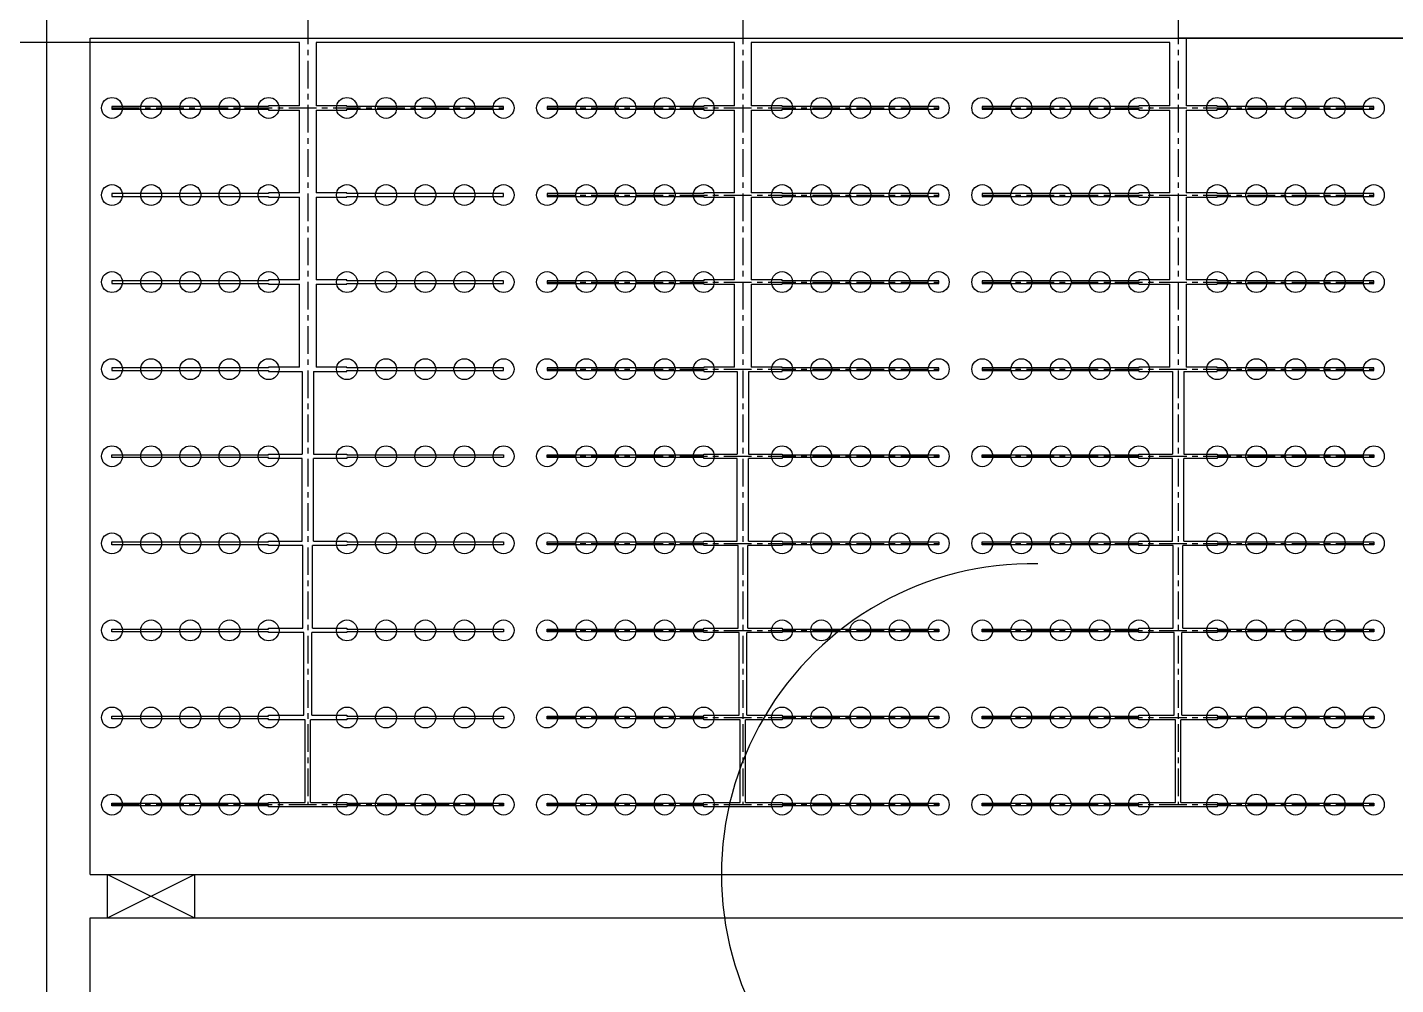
# Model space of a CAD drawing. Header units: millimetres. Extents: x -299291 to 688124, y -407813 to 623474.
# Drawn here: x 185737 to 201459, y 216564 to 227556 of the extents above; entities that cross this region are included whole.
import ezdxf

# ---------------------------------------------------------------- set-up
doc = ezdxf.new("R2010")
doc.units = ezdxf.units.MM
doc.linetypes.add('CENTER', pattern=[50.8, 31.75, -6.35, 6.35, -6.35])
doc.layers.add('轴线', color=6, linetype='CENTER')

msp = doc.modelspace()

# ---------------------------------------------------------------- linework, layer by layer
at = {"lineweight": -3}
for p, q in [((185959.037, 207229.406), (185959.037, 248983.906)), ((186459.037, 217830.406), (186459.037, 227431.406)), ((186459.037, 207729.406), (186459.037, 217330.406))]:
    msp.add_line(p, q, dxfattribs=at)
at = {"ltscale": 10}
for p, q in [((188864.037, 227381.406), (183109.037, 227381.406)), ((188864.037, 226656.406), (188864.037, 227381.406)), ((189054.037, 227381.406), (189054.037, 226656.406)), ((193864.037, 227381.406), (189054.037, 227381.406)), ((193864.037, 226656.406), (193864.037, 227381.406)), ((194054.037, 227381.406), (194054.037, 226656.406)), ((198864.037, 227381.406), (194054.037, 227381.406)), ((198864.037, 226656.406), (198864.037, 227381.406)), ((213864.037, 227431.406), (198959.037, 227431.406)), ((199054.037, 227431.406), (199054.037, 226656.406)), ((186709.037, 226647.406), (186709.037, 226615.406)), ((188509.037, 226647.406), (186709.037, 226647.406)), ((186709.037, 226615.406), (188509.037, 226615.406)), ((188864.037, 226656.406), (188509.037, 226656.406)), ((188509.037, 226656.406), (188509.037, 226647.406)), ((188509.037, 226615.406), (188509.037, 226606.406)), ((188509.037, 226606.406), (188864.037, 226606.406)), ((188864.037, 225656.406), (188864.037, 226606.406)), ((189409.037, 226656.406), (189054.037, 226656.406)), ((189054.037, 226606.406), (189409.037, 226606.406)), ((189054.037, 226606.406), (189054.037, 225656.406)), ((189409.037, 226647.406), (189409.037, 226656.406)), ((191209.037, 226647.406), (189409.037, 226647.406)), ((189409.037, 226606.406), (189409.037, 226615.406)), ((189409.037, 226615.406), (191209.037, 226615.406)), ((191209.037, 226615.406), (191209.037, 226647.406)), ((191709.037, 226647.406), (191709.037, 226615.406)), ((193509.037, 226647.406), (191709.037, 226647.406)), ((191709.037, 226615.406), (193509.037, 226615.406)), ((193864.037, 226656.406), (193509.037, 226656.406)), ((193509.037, 226656.406), (193509.037, 226647.406)), ((193509.037, 226615.406), (193509.037, 226606.406)), ((193509.037, 226606.406), (193864.037, 226606.406)), ((193864.037, 225656.406), (193864.037, 226606.406)), ((194409.037, 226656.406), (194054.037, 226656.406)), ((194054.037, 226606.406), (194409.037, 226606.406)), ((194054.037, 226606.406), (194054.037, 225656.406)), ((194409.037, 226647.406), (194409.037, 226656.406)), ((196209.037, 226647.406), (194409.037, 226647.406)), ((194409.037, 226606.406), (194409.037, 226615.406)), ((194409.037, 226615.406), (196209.037, 226615.406)), ((196209.037, 226615.406), (196209.037, 226647.406)), ((196709.037, 226647.406), (196709.037, 226615.406)), ((198509.037, 226647.406), (196709.037, 226647.406)), ((196709.037, 226615.406), (198509.037, 226615.406)), ((198864.037, 226656.406), (198509.037, 226656.406)), ((198509.037, 226656.406), (198509.037, 226647.406)), ((198509.037, 226615.406), (198509.037, 226606.406)), ((198509.037, 226606.406), (198864.037, 226606.406)), ((198864.037, 225656.406), (198864.037, 226606.406)), ((199409.037, 226656.406), (199054.037, 226656.406)), ((199054.037, 226606.406), (199409.037, 226606.406)), ((199054.037, 226606.406), (199054.037, 225656.406)), ((199409.037, 226647.406), (199409.037, 226656.406)), ((201209.037, 226647.406), (199409.037, 226647.406)), ((199409.037, 226606.406), (199409.037, 226615.406)), ((199409.037, 226615.406), (201209.037, 226615.406)), ((201209.037, 226615.406), (201209.037, 226647.406)), ((186709.037, 225647.406), (186709.037, 225615.406)), ((188509.037, 225647.406), (186709.037, 225647.406)), ((186709.037, 225615.406), (188509.037, 225615.406)), ((188864.037, 225656.406), (188509.037, 225656.406)), ((188509.037, 225656.406), (188509.037, 225647.406)), ((188509.037, 225615.406), (188509.037, 225606.406)), ((189409.037, 225656.406), (189054.037, 225656.406)), ((189409.037, 225647.406), (189409.037, 225656.406)), ((191209.037, 225647.406), (189409.037, 225647.406)), ((189409.037, 225606.406), (189409.037, 225615.406)), ((189409.037, 225615.406), (191209.037, 225615.406)), ((191209.037, 225615.406), (191209.037, 225647.406)), ((191709.037, 225647.406), (191709.037, 225615.406)), ((193509.037, 225647.406), (191709.037, 225647.406)), ((191709.037, 225615.406), (193509.037, 225615.406)), ((193864.037, 225656.406), (193509.037, 225656.406)), ((193509.037, 225656.406), (193509.037, 225647.406)), ((193509.037, 225615.406), (193509.037, 225606.406)), ((194409.037, 225656.406), (194054.037, 225656.406)), ((194409.037, 225647.406), (194409.037, 225656.406)), ((196209.037, 225647.406), (194409.037, 225647.406)), ((194409.037, 225606.406), (194409.037, 225615.406)), ((194409.037, 225615.406), (196209.037, 225615.406)), ((196209.037, 225615.406), (196209.037, 225647.406)), ((196709.037, 225647.406), (196709.037, 225615.406)), ((198509.037, 225647.406), (196709.037, 225647.406)), ((196709.037, 225615.406), (198509.037, 225615.406)), ((198864.037, 225656.406), (198509.037, 225656.406)), ((198509.037, 225656.406), (198509.037, 225647.406)), ((198509.037, 225615.406), (198509.037, 225606.406)), ((199409.037, 225656.406), (199054.037, 225656.406)), ((199409.037, 225647.406), (199409.037, 225656.406)), ((201209.037, 225647.406), (199409.037, 225647.406)), ((199409.037, 225606.406), (199409.037, 225615.406)), ((199409.037, 225615.406), (201209.037, 225615.406)), ((201209.037, 225615.406), (201209.037, 225647.406)), ((188509.037, 225606.406), (188864.037, 225606.406)), ((188864.037, 224656.406), (188864.037, 225606.406)), ((189054.037, 225606.406), (189409.037, 225606.406)), ((189054.037, 225606.406), (189054.037, 224656.406)), ((193509.037, 225606.406), (193864.037, 225606.406)), ((193864.037, 224656.406), (193864.037, 225606.406)), ((194054.037, 225606.406), (194409.037, 225606.406)), ((194054.037, 225606.406), (194054.037, 224656.406)), ((198509.037, 225606.406), (198864.037, 225606.406)), ((198864.037, 224656.406), (198864.037, 225606.406)), ((199054.037, 225606.406), (199409.037, 225606.406)), ((199054.037, 225606.406), (199054.037, 224656.406)), ((186709.037, 224647.406), (186709.037, 224615.406)), ((188509.037, 224647.406), (186709.037, 224647.406)), ((186709.037, 224615.406), (188509.037, 224615.406)), ((188864.037, 224656.406), (188509.037, 224656.406)), ((188509.037, 224656.406), (188509.037, 224647.406)), ((188509.037, 224615.406), (188509.037, 224606.406)), ((188509.037, 224606.406), (188864.037, 224606.406)), ((188864.037, 223656.406), (188864.037, 224606.406)), ((189409.037, 224656.406), (189054.037, 224656.406)), ((189054.037, 224606.406), (189409.037, 224606.406)), ((189054.037, 224606.406), (189054.037, 223656.406)), ((189409.037, 224647.406), (189409.037, 224656.406)), ((191209.037, 224647.406), (189409.037, 224647.406)), ((189409.037, 224606.406), (189409.037, 224615.406)), ((189409.037, 224615.406), (191209.037, 224615.406)), ((191209.037, 224615.406), (191209.037, 224647.406)), ((191709.037, 224647.406), (191709.037, 224615.406)), ((193509.037, 224647.406), (191709.037, 224647.406)), ((191709.037, 224615.406), (193509.037, 224615.406)), ((193864.037, 224656.406), (193509.037, 224656.406)), ((193509.037, 224656.406), (193509.037, 224647.406)), ((193509.037, 224615.406), (193509.037, 224606.406)), ((193509.037, 224606.406), (193864.037, 224606.406)), ((193864.037, 223656.406), (193864.037, 224606.406)), ((194409.037, 224656.406), (194054.037, 224656.406)), ((194054.037, 224606.406), (194409.037, 224606.406)), ((194054.037, 224606.406), (194054.037, 223656.406)), ((194409.037, 224647.406), (194409.037, 224656.406)), ((196209.037, 224647.406), (194409.037, 224647.406)), ((194409.037, 224606.406), (194409.037, 224615.406)), ((194409.037, 224615.406), (196209.037, 224615.406)), ((196209.037, 224615.406), (196209.037, 224647.406)), ((196709.037, 224647.406), (196709.037, 224615.406)), ((198509.037, 224647.406), (196709.037, 224647.406)), ((196709.037, 224615.406), (198509.037, 224615.406)), ((198864.037, 224656.406), (198509.037, 224656.406)), ((198509.037, 224656.406), (198509.037, 224647.406)), ((198509.037, 224615.406), (198509.037, 224606.406)), ((198509.037, 224606.406), (198864.037, 224606.406)), ((198864.037, 223656.406), (198864.037, 224606.406)), ((199409.037, 224656.406), (199054.037, 224656.406)), ((199054.037, 224606.406), (199409.037, 224606.406)), ((199054.037, 224606.406), (199054.037, 223656.406)), ((199409.037, 224647.406), (199409.037, 224656.406)), ((201209.037, 224647.406), (199409.037, 224647.406)), ((199409.037, 224606.406), (199409.037, 224615.406)), ((199409.037, 224615.406), (201209.037, 224615.406)), ((201209.037, 224615.406), (201209.037, 224647.406)), ((186709.037, 223647.406), (186709.037, 223615.406)), ((188509.037, 223647.406), (186709.037, 223647.406)), ((186709.037, 223615.406), (188509.037, 223615.406)), ((188864.037, 223656.406), (188509.037, 223656.406)), ((188509.037, 223656.406), (188509.037, 223647.406)), ((188509.037, 223615.406), (188509.037, 223606.406)), ((188509.037, 223606.406), (188894.037, 223606.406)), ((188894.037, 223606.406), (188894.037, 222656.406)), ((189024.037, 223606.406), (189409.037, 223606.406)), ((189024.037, 223606.406), (189024.037, 222656.406)), ((189409.037, 223656.406), (189054.037, 223656.406)), ((189409.037, 223647.406), (189409.037, 223656.406)), ((191209.037, 223647.406), (189409.037, 223647.406)), ((189409.037, 223606.406), (189409.037, 223615.406)), ((189409.037, 223615.406), (191209.037, 223615.406)), ((191209.037, 223615.406), (191209.037, 223647.406)), ((191709.037, 223647.406), (191709.037, 223615.406)), ((193509.037, 223647.406), (191709.037, 223647.406)), ((191709.037, 223615.406), (193509.037, 223615.406)), ((193864.037, 223656.406), (193509.037, 223656.406)), ((193509.037, 223656.406), (193509.037, 223647.406)), ((193509.037, 223615.406), (193509.037, 223606.406)), ((193509.037, 223606.406), (193894.037, 223606.406)), ((193894.037, 223606.406), (193894.037, 222656.406)), ((194024.037, 223606.406), (194409.037, 223606.406)), ((194024.037, 223606.406), (194024.037, 222656.406)), ((194409.037, 223656.406), (194054.037, 223656.406)), ((194409.037, 223647.406), (194409.037, 223656.406)), ((196209.037, 223647.406), (194409.037, 223647.406)), ((194409.037, 223606.406), (194409.037, 223615.406)), ((194409.037, 223615.406), (196209.037, 223615.406)), ((196209.037, 223615.406), (196209.037, 223647.406)), ((196709.037, 223647.406), (196709.037, 223615.406)), ((198509.037, 223647.406), (196709.037, 223647.406)), ((196709.037, 223615.406), (198509.037, 223615.406)), ((198864.037, 223656.406), (198509.037, 223656.406)), ((198509.037, 223656.406), (198509.037, 223647.406)), ((198509.037, 223615.406), (198509.037, 223606.406)), ((198509.037, 223606.406), (198894.037, 223606.406)), ((198894.037, 223606.406), (198894.037, 222656.406)), ((199024.037, 223606.406), (199409.037, 223606.406)), ((199024.037, 223606.406), (199024.037, 222656.406)), ((199409.037, 223656.406), (199054.037, 223656.406)), ((199409.037, 223647.406), (199409.037, 223656.406)), ((201209.037, 223647.406), (199409.037, 223647.406)), ((199409.037, 223606.406), (199409.037, 223615.406)), ((199409.037, 223615.406), (201209.037, 223615.406)), ((201209.037, 223615.406), (201209.037, 223647.406)), ((186709.037, 222615.406), (186709.037, 222647.406)), ((186709.037, 222647.406), (188509.037, 222647.406)), ((188509.037, 222647.406), (188509.037, 222656.406)), ((188509.037, 222656.406), (188894.037, 222656.406)), ((189024.037, 222656.406), (189409.037, 222656.406)), ((189409.037, 222656.406), (189409.037, 222647.406)), ((189409.037, 222647.406), (191209.037, 222647.406)), ((191209.037, 222647.406), (191209.037, 222615.406)), ((191709.037, 222615.406), (191709.037, 222647.406)), ((191709.037, 222647.406), (193509.037, 222647.406)), ((193509.037, 222647.406), (193509.037, 222656.406)), ((193509.037, 222656.406), (193894.037, 222656.406)), ((194024.037, 222656.406), (194409.037, 222656.406)), ((194409.037, 222656.406), (194409.037, 222647.406)), ((194409.037, 222647.406), (196209.037, 222647.406)), ((196209.037, 222647.406), (196209.037, 222615.406)), ((196709.037, 222615.406), (196709.037, 222647.406)), ((196709.037, 222647.406), (198509.037, 222647.406)), ((198509.037, 222647.406), (198509.037, 222656.406)), ((198509.037, 222656.406), (198894.037, 222656.406)), ((199024.037, 222656.406), (199409.037, 222656.406)), ((199409.037, 222656.406), (199409.037, 222647.406)), ((199409.037, 222647.406), (201209.037, 222647.406)), ((201209.037, 222647.406), (201209.037, 222615.406)), ((188509.037, 222615.406), (186709.037, 222615.406)), ((188509.037, 222606.406), (188509.037, 222615.406)), ((188894.037, 222606.406), (188509.037, 222606.406)), ((188894.037, 221656.406), (188894.037, 222606.406)), ((189409.037, 222606.406), (189024.037, 222606.406)), ((189024.037, 221656.406), (189024.037, 222606.406)), ((191209.037, 222615.406), (189409.037, 222615.406)), ((189409.037, 222615.406), (189409.037, 222606.406)), ((193509.037, 222615.406), (191709.037, 222615.406)), ((193509.037, 222606.406), (193509.037, 222615.406)), ((193894.037, 222606.406), (193509.037, 222606.406)), ((193894.037, 221656.406), (193894.037, 222606.406)), ((194409.037, 222606.406), (194024.037, 222606.406)), ((194024.037, 221656.406), (194024.037, 222606.406)), ((196209.037, 222615.406), (194409.037, 222615.406)), ((194409.037, 222615.406), (194409.037, 222606.406)), ((198509.037, 222615.406), (196709.037, 222615.406)), ((198509.037, 222606.406), (198509.037, 222615.406)), ((198894.037, 222606.406), (198509.037, 222606.406)), ((198894.037, 221656.406), (198894.037, 222606.406)), ((199409.037, 222606.406), (199024.037, 222606.406)), ((199024.037, 221656.406), (199024.037, 222606.406)), ((201209.037, 222615.406), (199409.037, 222615.406)), ((199409.037, 222615.406), (199409.037, 222606.406)), ((186709.037, 221615.406), (186709.037, 221647.406)), ((186709.037, 221647.406), (188509.037, 221647.406)), ((188509.037, 221615.406), (186709.037, 221615.406)), ((188509.037, 221647.406), (188509.037, 221656.406)), ((188509.037, 221656.406), (188894.037, 221656.406)), ((188509.037, 221606.406), (188509.037, 221615.406)), ((188904.037, 221606.406), (188509.037, 221606.406)), ((188904.037, 220656.406), (188904.037, 221606.406)), ((189409.037, 221606.406), (189014.037, 221606.406)), ((189014.037, 220656.406), (189014.037, 221606.406)), ((189024.037, 221656.406), (189409.037, 221656.406)), ((189409.037, 221656.406), (189409.037, 221647.406)), ((189409.037, 221647.406), (191209.037, 221647.406)), ((191209.037, 221615.406), (189409.037, 221615.406)), ((189409.037, 221615.406), (189409.037, 221606.406)), ((191209.037, 221647.406), (191209.037, 221615.406)), ((191709.037, 221615.406), (191709.037, 221647.406)), ((191709.037, 221647.406), (193509.037, 221647.406)), ((193509.037, 221615.406), (191709.037, 221615.406)), ((193509.037, 221647.406), (193509.037, 221656.406)), ((193509.037, 221656.406), (193894.037, 221656.406)), ((193509.037, 221606.406), (193509.037, 221615.406)), ((193904.037, 221606.406), (193509.037, 221606.406)), ((193904.037, 220656.406), (193904.037, 221606.406)), ((194409.037, 221606.406), (194014.037, 221606.406)), ((194014.037, 220656.406), (194014.037, 221606.406)), ((194024.037, 221656.406), (194409.037, 221656.406)), ((194409.037, 221656.406), (194409.037, 221647.406)), ((194409.037, 221647.406), (196209.037, 221647.406)), ((196209.037, 221615.406), (194409.037, 221615.406)), ((194409.037, 221615.406), (194409.037, 221606.406)), ((196209.037, 221647.406), (196209.037, 221615.406)), ((196709.037, 221615.406), (196709.037, 221647.406)), ((196709.037, 221647.406), (198509.037, 221647.406)), ((198509.037, 221615.406), (196709.037, 221615.406)), ((198509.037, 221647.406), (198509.037, 221656.406)), ((198509.037, 221656.406), (198894.037, 221656.406)), ((198509.037, 221606.406), (198509.037, 221615.406)), ((198904.037, 221606.406), (198509.037, 221606.406)), ((198904.037, 220656.406), (198904.037, 221606.406)), ((199409.037, 221606.406), (199014.037, 221606.406)), ((199014.037, 220656.406), (199014.037, 221606.406)), ((199024.037, 221656.406), (199409.037, 221656.406)), ((199409.037, 221656.406), (199409.037, 221647.406)), ((199409.037, 221647.406), (201209.037, 221647.406)), ((201209.037, 221615.406), (199409.037, 221615.406)), ((199409.037, 221615.406), (199409.037, 221606.406)), ((201209.037, 221647.406), (201209.037, 221615.406)), ((186709.037, 220615.406), (186709.037, 220647.406)), ((186709.037, 220647.406), (188509.037, 220647.406)), ((188509.037, 220615.406), (186709.037, 220615.406)), ((188509.037, 220647.406), (188509.037, 220656.406)), ((188509.037, 220656.406), (188904.037, 220656.406)), ((188509.037, 220606.406), (188509.037, 220615.406)), ((188914.037, 220606.406), (188509.037, 220606.406)), ((188914.037, 219656.406), (188914.037, 220606.406)), ((189409.037, 220606.406), (189004.037, 220606.406)), ((189004.037, 219656.406), (189004.037, 220606.406)), ((189014.037, 220656.406), (189409.037, 220656.406)), ((189409.037, 220656.406), (189409.037, 220647.406)), ((189409.037, 220647.406), (191209.037, 220647.406)), ((191209.037, 220615.406), (189409.037, 220615.406)), ((189409.037, 220615.406), (189409.037, 220606.406)), ((191209.037, 220647.406), (191209.037, 220615.406)), ((191709.037, 220615.406), (191709.037, 220647.406)), ((191709.037, 220647.406), (193509.037, 220647.406)), ((193509.037, 220615.406), (191709.037, 220615.406)), ((193509.037, 220647.406), (193509.037, 220656.406)), ((193509.037, 220656.406), (193904.037, 220656.406)), ((193509.037, 220606.406), (193509.037, 220615.406)), ((193914.037, 220606.406), (193509.037, 220606.406)), ((193914.037, 219656.406), (193914.037, 220606.406)), ((194409.037, 220606.406), (194004.037, 220606.406)), ((194004.037, 219656.406), (194004.037, 220606.406)), ((194014.037, 220656.406), (194409.037, 220656.406)), ((194409.037, 220656.406), (194409.037, 220647.406)), ((194409.037, 220647.406), (196209.037, 220647.406)), ((196209.037, 220615.406), (194409.037, 220615.406)), ((194409.037, 220615.406), (194409.037, 220606.406)), ((196209.037, 220647.406), (196209.037, 220615.406)), ((196709.037, 220615.406), (196709.037, 220647.406)), ((196709.037, 220647.406), (198509.037, 220647.406)), ((198509.037, 220615.406), (196709.037, 220615.406)), ((198509.037, 220647.406), (198509.037, 220656.406)), ((198509.037, 220656.406), (198904.037, 220656.406)), ((198509.037, 220606.406), (198509.037, 220615.406)), ((198914.037, 220606.406), (198509.037, 220606.406)), ((198914.037, 219656.406), (198914.037, 220606.406)), ((199409.037, 220606.406), (199004.037, 220606.406)), ((199004.037, 219656.406), (199004.037, 220606.406)), ((199014.037, 220656.406), (199409.037, 220656.406)), ((199409.037, 220656.406), (199409.037, 220647.406)), ((199409.037, 220647.406), (201209.037, 220647.406)), ((201209.037, 220615.406), (199409.037, 220615.406)), ((199409.037, 220615.406), (199409.037, 220606.406)), ((201209.037, 220647.406), (201209.037, 220615.406)), ((186709.037, 219615.406), (186709.037, 219647.406)), ((186709.037, 219647.406), (188509.037, 219647.406)), ((188509.037, 219647.406), (188509.037, 219656.406)), ((188509.037, 219656.406), (188914.037, 219656.406)), ((189004.037, 219656.406), (189409.037, 219656.406)), ((189409.037, 219656.406), (189409.037, 219647.406)), ((189409.037, 219647.406), (191209.037, 219647.406)), ((191209.037, 219647.406), (191209.037, 219615.406)), ((191709.037, 219615.406), (191709.037, 219647.406)), ((191709.037, 219647.406), (193509.037, 219647.406)), ((193509.037, 219647.406), (193509.037, 219656.406)), ((193509.037, 219656.406), (193914.037, 219656.406)), ((194004.037, 219656.406), (194409.037, 219656.406)), ((194409.037, 219656.406), (194409.037, 219647.406)), ((194409.037, 219647.406), (196209.037, 219647.406)), ((196209.037, 219647.406), (196209.037, 219615.406)), ((196709.037, 219615.406), (196709.037, 219647.406)), ((196709.037, 219647.406), (198509.037, 219647.406)), ((198509.037, 219647.406), (198509.037, 219656.406)), ((198509.037, 219656.406), (198914.037, 219656.406)), ((199004.037, 219656.406), (199409.037, 219656.406)), ((199409.037, 219656.406), (199409.037, 219647.406)), ((199409.037, 219647.406), (201209.037, 219647.406)), ((201209.037, 219647.406), (201209.037, 219615.406)), ((188509.037, 219615.406), (186709.037, 219615.406)), ((188509.037, 219606.406), (188509.037, 219615.406)), ((188929.037, 219606.406), (188509.037, 219606.406)), ((188929.037, 218656.406), (188929.037, 219606.406)), ((188989.037, 218656.406), (188989.037, 219606.406)), ((189409.037, 219606.406), (188989.037, 219606.406)), ((191209.037, 219615.406), (189409.037, 219615.406)), ((189409.037, 219615.406), (189409.037, 219606.406)), ((193509.037, 219615.406), (191709.037, 219615.406)), ((193509.037, 219606.406), (193509.037, 219615.406)), ((193929.037, 219606.406), (193509.037, 219606.406)), ((193929.037, 218656.406), (193929.037, 219606.406)), ((193989.037, 218656.406), (193989.037, 219606.406)), ((194409.037, 219606.406), (193989.037, 219606.406)), ((196209.037, 219615.406), (194409.037, 219615.406)), ((194409.037, 219615.406), (194409.037, 219606.406)), ((198509.037, 219615.406), (196709.037, 219615.406)), ((198509.037, 219606.406), (198509.037, 219615.406)), ((198929.037, 219606.406), (198509.037, 219606.406)), ((198929.037, 218656.406), (198929.037, 219606.406)), ((198989.037, 218656.406), (198989.037, 219606.406)), ((199409.037, 219606.406), (198989.037, 219606.406)), ((201209.037, 219615.406), (199409.037, 219615.406)), ((199409.037, 219615.406), (199409.037, 219606.406)), ((186709.037, 218615.406), (186709.037, 218647.406)), ((186709.037, 218647.406), (188509.037, 218647.406)), ((188509.037, 218615.406), (186709.037, 218615.406)), ((188509.037, 218647.406), (188509.037, 218656.406)), ((188509.037, 218656.406), (188929.037, 218656.406)), ((188509.037, 218606.406), (188509.037, 218615.406)), ((189409.037, 218606.406), (188509.037, 218606.406)), ((188989.037, 218656.406), (189409.037, 218656.406)), ((189409.037, 218656.406), (189409.037, 218647.406)), ((189409.037, 218647.406), (191209.037, 218647.406)), ((191209.037, 218615.406), (189409.037, 218615.406)), ((189409.037, 218615.406), (189409.037, 218606.406)), ((191209.037, 218647.406), (191209.037, 218615.406)), ((191709.037, 218615.406), (191709.037, 218647.406)), ((191709.037, 218647.406), (193509.037, 218647.406)), ((193509.037, 218615.406), (191709.037, 218615.406)), ((193509.037, 218647.406), (193509.037, 218656.406)), ((193509.037, 218656.406), (193929.037, 218656.406)), ((193509.037, 218606.406), (193509.037, 218615.406)), ((194409.037, 218606.406), (193509.037, 218606.406)), ((193989.037, 218656.406), (194409.037, 218656.406)), ((194409.037, 218656.406), (194409.037, 218647.406)), ((194409.037, 218647.406), (196209.037, 218647.406)), ((196209.037, 218615.406), (194409.037, 218615.406)), ((194409.037, 218615.406), (194409.037, 218606.406)), ((196209.037, 218647.406), (196209.037, 218615.406)), ((196709.037, 218615.406), (196709.037, 218647.406)), ((196709.037, 218647.406), (198509.037, 218647.406)), ((198509.037, 218615.406), (196709.037, 218615.406)), ((198509.037, 218647.406), (198509.037, 218656.406)), ((198509.037, 218656.406), (198929.037, 218656.406)), ((198509.037, 218606.406), (198509.037, 218615.406)), ((199409.037, 218606.406), (198509.037, 218606.406)), ((198989.037, 218656.406), (199409.037, 218656.406)), ((199409.037, 218656.406), (199409.037, 218647.406)), ((199409.037, 218647.406), (201209.037, 218647.406)), ((201209.037, 218615.406), (199409.037, 218615.406)), ((199409.037, 218615.406), (199409.037, 218606.406)), ((201209.037, 218647.406), (201209.037, 218615.406))]:
    msp.add_line(p, q, dxfattribs=at)
at = {"lineweight": -3, "ltscale": 100}
for p, q in [((186459.037, 227431.406), (266459.037, 227431.406)), ((186459.037, 227431.406), (266459.037, 227431.406)), ((186459.037, 227431.406), (266459.037, 227431.406)), ((186459.037, 217830.406), (266459.037, 217830.406)), ((186459.037, 217330.406), (266459.037, 217330.406))]:
    msp.add_line(p, q, dxfattribs=at)
at = {"ltscale": 10}
for centre in [(186709.037, 226631.406), (187159.037, 226631.406), (187609.037, 226631.406), (188059.037, 226631.406), (188509.037, 226631.406), (189409.037, 226631.406), (189859.037, 226631.406), (190309.037, 226631.406), (190759.037, 226631.406), (191209.037, 226631.406), (191709.037, 226631.406), (192159.037, 226631.406), (192609.037, 226631.406), (193059.037, 226631.406), (193509.037, 226631.406), (194409.037, 226631.406), (194859.037, 226631.406), (195309.037, 226631.406), (195759.037, 226631.406), (196209.037, 226631.406), (196709.037, 226631.406), (197159.037, 226631.406), (197609.037, 226631.406), (198059.037, 226631.406), (198509.037, 226631.406), (199409.037, 226631.406), (199859.037, 226631.406), (200309.037, 226631.406), (200759.037, 226631.406), (201209.037, 226631.406), (186709.037, 225631.406), (187159.037, 225631.406), (187609.037, 225631.406), (188059.037, 225631.406), (188509.037, 225631.406), (189409.037, 225631.406), (189859.037, 225631.406), (190309.037, 225631.406), (190759.037, 225631.406), (191209.037, 225631.406), (191709.037, 225631.406), (192159.037, 225631.406), (192609.037, 225631.406), (193059.037, 225631.406), (193509.037, 225631.406), (194409.037, 225631.406), (194859.037, 225631.406), (195309.037, 225631.406), (195759.037, 225631.406), (196209.037, 225631.406), (196709.037, 225631.406), (197159.037, 225631.406), (197609.037, 225631.406), (198059.037, 225631.406), (198509.037, 225631.406), (199409.037, 225631.406), (199859.037, 225631.406), (200309.037, 225631.406), (200759.037, 225631.406), (201209.037, 225631.406), (186709.037, 224631.406), (187159.037, 224631.406), (187609.037, 224631.406), (188059.037, 224631.406), (188509.037, 224631.406), (189409.037, 224631.406), (189859.037, 224631.406), (190309.037, 224631.406), (190759.037, 224631.406), (191209.037, 224631.406), (191709.037, 224631.406), (192159.037, 224631.406), (192609.037, 224631.406), (193059.037, 224631.406), (193509.037, 224631.406), (194409.037, 224631.406), (194859.037, 224631.406), (195309.037, 224631.406), (195759.037, 224631.406), (196209.037, 224631.406), (196709.037, 224631.406), (197159.037, 224631.406), (197609.037, 224631.406), (198059.037, 224631.406), (198509.037, 224631.406), (199409.037, 224631.406), (199859.037, 224631.406), (200309.037, 224631.406), (200759.037, 224631.406), (201209.037, 224631.406), (186709.037, 223631.406), (187159.037, 223631.406), (187609.037, 223631.406), (188059.037, 223631.406), (188509.037, 223631.406), (189409.037, 223631.406), (189859.037, 223631.406), (190309.037, 223631.406), (190759.037, 223631.406), (191209.037, 223631.406), (191709.037, 223631.406), (192159.037, 223631.406), (192609.037, 223631.406), (193059.037, 223631.406), (193509.037, 223631.406), (194409.037, 223631.406), (194859.037, 223631.406), (195309.037, 223631.406), (195759.037, 223631.406), (196209.037, 223631.406), (196709.037, 223631.406), (197159.037, 223631.406), (197609.037, 223631.406), (198059.037, 223631.406), (198509.037, 223631.406), (199409.037, 223631.406), (199859.037, 223631.406), (200309.037, 223631.406), (200759.037, 223631.406), (201209.037, 223631.406), (186709.037, 222631.406), (187159.037, 222631.406), (187609.037, 222631.406), (188059.037, 222631.406), (188509.037, 222631.406), (189409.037, 222631.406), (189859.037, 222631.406), (190309.037, 222631.406), (190759.037, 222631.406), (191209.037, 222631.406), (191709.037, 222631.406), (192159.037, 222631.406), (192609.037, 222631.406), (193059.037, 222631.406), (193509.037, 222631.406), (194409.037, 222631.406), (194859.037, 222631.406), (195309.037, 222631.406), (195759.037, 222631.406), (196209.037, 222631.406), (196709.037, 222631.406), (197159.037, 222631.406), (197609.037, 222631.406), (198059.037, 222631.406), (198509.037, 222631.406), (199409.037, 222631.406), (199859.037, 222631.406), (200309.037, 222631.406), (200759.037, 222631.406), (201209.037, 222631.406), (186709.037, 221631.406), (187159.037, 221631.406), (187609.037, 221631.406), (188059.037, 221631.406), (188509.037, 221631.406), (189409.037, 221631.406), (189859.037, 221631.406), (190309.037, 221631.406), (190759.037, 221631.406), (191209.037, 221631.406), (191709.037, 221631.406), (192159.037, 221631.406), (192609.037, 221631.406), (193059.037, 221631.406), (193509.037, 221631.406), (194409.037, 221631.406), (194859.037, 221631.406), (195309.037, 221631.406), (195759.037, 221631.406), (196209.037, 221631.406), (196709.037, 221631.406), (197159.037, 221631.406), (197609.037, 221631.406), (198059.037, 221631.406), (198509.037, 221631.406), (199409.037, 221631.406), (199859.037, 221631.406), (200309.037, 221631.406), (200759.037, 221631.406), (201209.037, 221631.406), (186709.037, 220631.406), (187159.037, 220631.406), (187609.037, 220631.406), (188059.037, 220631.406), (188509.037, 220631.406), (189409.037, 220631.406), (189859.037, 220631.406), (190309.037, 220631.406), (190759.037, 220631.406), (191209.037, 220631.406), (191709.037, 220631.406), (192159.037, 220631.406), (192609.037, 220631.406), (193059.037, 220631.406), (193509.037, 220631.406), (194409.037, 220631.406), (194859.037, 220631.406), (195309.037, 220631.406), (195759.037, 220631.406), (196209.037, 220631.406), (196709.037, 220631.406), (197159.037, 220631.406), (197609.037, 220631.406), (198059.037, 220631.406), (198509.037, 220631.406), (199409.037, 220631.406), (199859.037, 220631.406), (200309.037, 220631.406), (200759.037, 220631.406), (201209.037, 220631.406), (186709.037, 219631.406), (187159.037, 219631.406), (187609.037, 219631.406), (188059.037, 219631.406), (188509.037, 219631.406), (189409.037, 219631.406), (189859.037, 219631.406), (190309.037, 219631.406), (190759.037, 219631.406), (191209.037, 219631.406), (191709.037, 219631.406), (192159.037, 219631.406), (192609.037, 219631.406), (193059.037, 219631.406), (193509.037, 219631.406), (194409.037, 219631.406), (194859.037, 219631.406), (195309.037, 219631.406), (195759.037, 219631.406), (196209.037, 219631.406), (196709.037, 219631.406), (197159.037, 219631.406), (197609.037, 219631.406), (198059.037, 219631.406), (198509.037, 219631.406), (199409.037, 219631.406), (199859.037, 219631.406), (200309.037, 219631.406), (200759.037, 219631.406), (201209.037, 219631.406), (186709.037, 218631.406), (187159.037, 218631.406), (187609.037, 218631.406), (188059.037, 218631.406), (188509.037, 218631.406), (189409.037, 218631.406), (189859.037, 218631.406), (190309.037, 218631.406), (190759.037, 218631.406), (191209.037, 218631.406), (191709.037, 218631.406), (192159.037, 218631.406), (192609.037, 218631.406), (193059.037, 218631.406), (193509.037, 218631.406), (194409.037, 218631.406), (194859.037, 218631.406), (195309.037, 218631.406), (195759.037, 218631.406), (196209.037, 218631.406), (196709.037, 218631.406), (197159.037, 218631.406), (197609.037, 218631.406), (198059.037, 218631.406), (198509.037, 218631.406), (199409.037, 218631.406), (199859.037, 218631.406), (200309.037, 218631.406), (200759.037, 218631.406), (201209.037, 218631.406)]:
    msp.add_circle(centre, 120, dxfattribs=at)
at = {"color": 7, "lineweight": -3}
msp.add_arc((197277.966, 217830.406), 3565.52, 88.8787302, 271.1212698, dxfattribs=at)
at = {"layer": 'Defpoints', "ltscale": 10}
for p, q in [((186659.037, 217830.406), (187659.037, 217330.406)), ((186659.037, 217330.406), (187659.037, 217830.406)), ((186659.037, 217330.406), (186659.037, 217830.406)), ((187659.037, 217830.406), (187659.037, 217330.406))]:
    msp.add_line(p, q, dxfattribs=at)
at = {"layer": '轴线', "ltscale": 10}
for p, q in [((188959.037, 227681.406), (188959.037, 218631.406)), ((193959.037, 227681.406), (193959.037, 218631.406)), ((198959.037, 227681.406), (198959.037, 218631.406)), ((186709.037, 226631.406), (191209.037, 226631.406)), ((191709.037, 226631.406), (196209.037, 226631.406)), ((196709.037, 226631.406), (201209.037, 226631.406)), ((191709.037, 225631.406), (196209.037, 225631.406)), ((191709.037, 225631.406), (196209.037, 225631.406)), ((196709.037, 225631.406), (201209.037, 225631.406)), ((196709.037, 225631.406), (201209.037, 225631.406)), ((191709.037, 224631.406), (196209.037, 224631.406)), ((191709.037, 224631.406), (196209.037, 224631.406)), ((196709.037, 224631.406), (201209.037, 224631.406)), ((196709.037, 224631.406), (201209.037, 224631.406)), ((191709.037, 223631.406), (196209.037, 223631.406)), ((191709.037, 223631.406), (196209.037, 223631.406)), ((196709.037, 223631.406), (201209.037, 223631.406)), ((196709.037, 223631.406), (201209.037, 223631.406)), ((191709.037, 222631.406), (196209.037, 222631.406)), ((191709.037, 222631.406), (196209.037, 222631.406)), ((196709.037, 222631.406), (201209.037, 222631.406)), ((196709.037, 222631.406), (201209.037, 222631.406)), ((191709.037, 221631.406), (196209.037, 221631.406)), ((191709.037, 221631.406), (196209.037, 221631.406)), ((196709.037, 221631.406), (201209.037, 221631.406)), ((196709.037, 221631.406), (201209.037, 221631.406)), ((191709.037, 220631.406), (196209.037, 220631.406)), ((191709.037, 220631.406), (196209.037, 220631.406)), ((196709.037, 220631.406), (201209.037, 220631.406)), ((196709.037, 220631.406), (201209.037, 220631.406)), ((191709.037, 219631.406), (196209.037, 219631.406)), ((191709.037, 219631.406), (196209.037, 219631.406)), ((196709.037, 219631.406), (201209.037, 219631.406)), ((196709.037, 219631.406), (201209.037, 219631.406)), ((186709.037, 218631.406), (191209.037, 218631.406)), ((191709.037, 218631.406), (196209.037, 218631.406)), ((196709.037, 218631.406), (201209.037, 218631.406))]:
    msp.add_line(p, q, dxfattribs=at)

doc.saveas('drawing.dxf')
